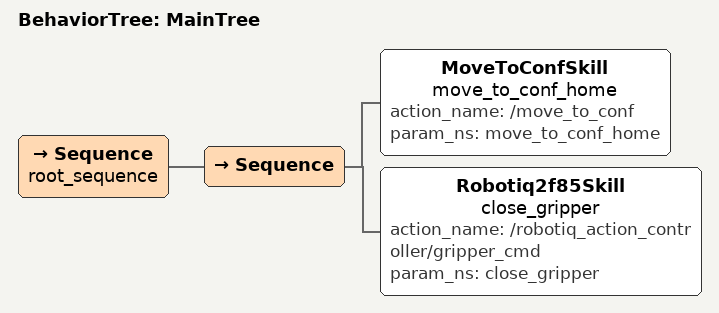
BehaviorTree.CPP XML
<!-- HOME -->

 <root BTCPP_format="4" >
    <!-- If you want to include subtrees -->

    <!-- Main tree -->
     <BehaviorTree ID="MainTree"> <!--DO NOT CHANGE -->
        <Sequence name="root_sequence">

           <!-- If you use subtrees -->
               <Sequence>
                  <MoveToConfSkill name="move_to_conf_home" action_name= "/move_to_conf" param_ns="move_to_conf_home"/>
                  <Robotiq2f85Skill name="close_gripper" action_name= "/robotiq_action_controller/gripper_cmd" param_ns="close_gripper"/>
               </Sequence>

        </Sequence>
     </BehaviorTree>
 </root>
